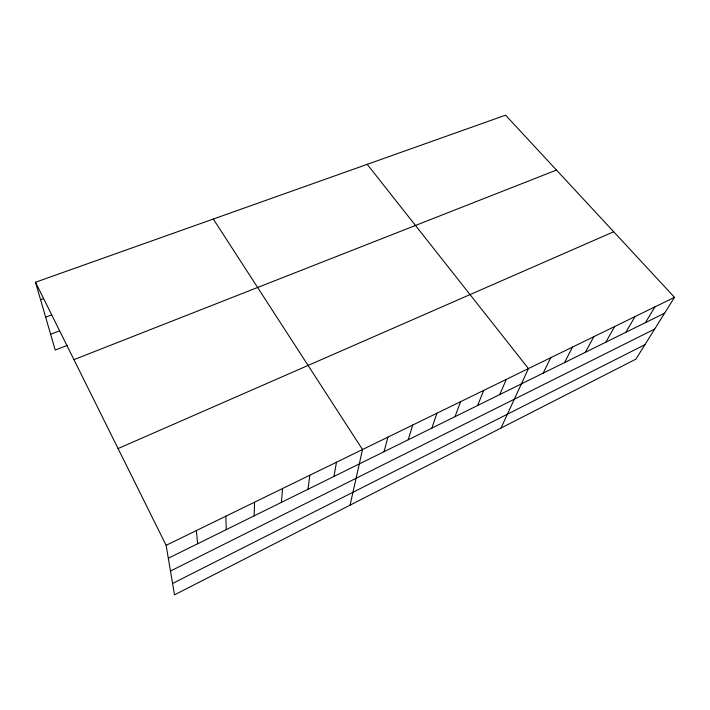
<?xml version="1.0" encoding="UTF-8"?>
<svg xmlns="http://www.w3.org/2000/svg" width="710" height="710" viewBox="0 0 710 710"><rect width="100%" height="100%" fill="white"/><g stroke="black" fill="none" stroke-linecap="round" stroke-linejoin="round"><path stroke-width="1.06" d="M254.171 515.842L254.535 502.201M281.408 502.396L282.536 488.533M307.989 489.27L309.853 475.212M333.94 476.454L336.496 462.219M350.074 505.147L362.508 449.528L213.32 219.044M384.048 451.711L387.9 437.138M408.241 439.756L412.696 425.041M431.893 428.086L436.916 413.229M455.012 416.663L460.586 401.683M477.626 405.499L483.723 390.402M499.742 394.574L506.336 379.371M501.029 428.032L528.444 368.579L367.23 164.338M543.194 373.123L550.72 357.716M564.539 362.579L572.5 347.092M585.413 352.275L593.8 336.7M605.843 342.184L614.638 326.538M625.847 332.307L635.024 316.589M645.434 322.633L654.975 306.862M674.5 297.33L635.92 359.127L174.5 594.829L166.131 545.324L35.5 282.234L505.573 115.171L674.5 297.33L166.131 545.324M172.583 583.46L644.946 344.669M170.48 571.035L654.691 329.058M168.314 558.237L664.613 313.163M118.082 448.551L613.697 231.762M73.938 359.65L556.48 170.063M67.361 345.353L55.203 350.048L35.5 282.234M50.623 334.259L59.604 330.86M45.653 317.166L51.803 314.885M40.576 299.7L43.621 298.599M196.359 530.574L197.655 543.745M225.824 516.205L226.259 529.625"/></g></svg>
